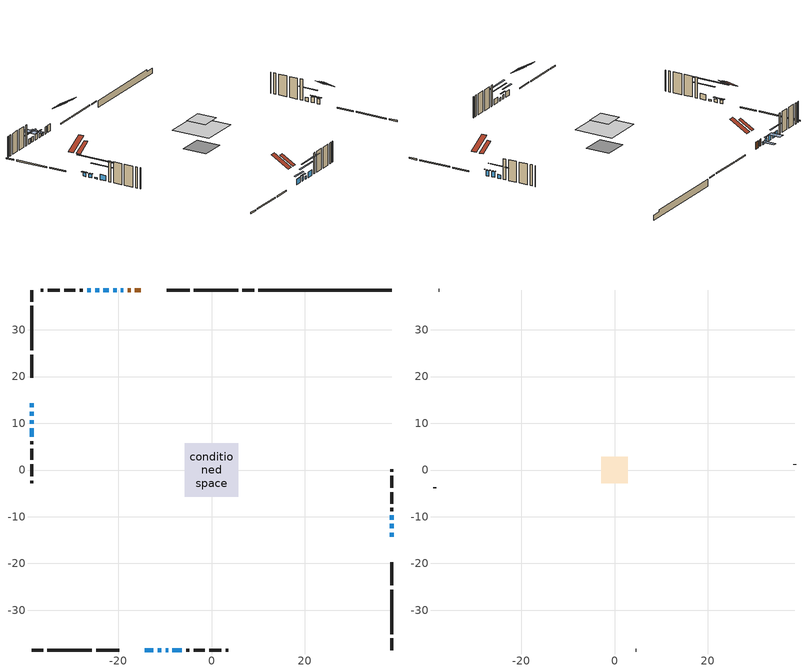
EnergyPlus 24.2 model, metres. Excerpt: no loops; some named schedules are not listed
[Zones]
conditioned space
 floor adiabatic (AdiabaticFloorConstruction): -5.75,-5.75 -5.75,5.75 5.75,5.75 5.75,-5.75 z4.03
 floor foundation (Slab1 construction): -3.62,-3.51 -3.62,3.51 3.62,3.51 3.62,-3.51 z-1.64
 wall outside (RimJoist1 construction): 9.11,38.53 6.61,38.53 / -38.53,-38.53 -36.04,-38.53 / -38.53,38.53 -38.53,36.04 / 38.53,-38.53 38.53,-36.04 z0.37:0.67
 wall outside (RimJoist2 construction): 5.69,38.53 -3.78,38.53 / -35.11,-38.53 -25.65,-38.53 / -38.53,35.11 -38.53,25.65 / 38.53,-35.11 38.53,-25.65 z0.37:0.67
 wall outside (RimJoist4 construction): -4.71,38.53 -9.63,38.53 / -24.72,-38.53 -19.8,-38.53 / -38.53,24.72 -38.53,19.8 / 38.53,-24.72 38.53,-19.8 z0.37:0.67
 wall outside (AdiabaticWallConstruction 1): -15.13,38.53 -16.4,38.53 / -17.33,38.53 -17.95,38.53 z0.37:2.4
 wall outside (AdiabaticWallConstruction): -18.88,38.53 -19.38,38.53 z0.37:0.87; -14.29,-38.53 -12.46,-38.53 z0.37:1.95; -38.53,14.29 -38.53,13.4 / -38.53,12.48 -38.53,11.58 z0.37:1.36; 38.53,-14.29 38.53,-13.4 / -24.07,38.53 -24.94,38.53 / -25.87,38.53 -26.63,38.53 z0.37:1.9; 38.53,-12.48 38.53,-11.56 z0.37:2; -20.31,38.53 -21.07,38.53 / -11.54,-38.53 -10.77,-38.53 z0.37:1.59; -38.53,10.66 -38.53,9.87 z0.37:0.75; -9.85,-38.53 -9.31,-38.53 z0.37:1.26; -22,38.53 -23.15,38.53 / -38.53,8.94 -38.53,7.11 z0.37:1.97; -8.38,-38.53 -6.35,-38.53 z0.37:1.89; 38.53,-10.63 38.53,-9.72 z0.37:1.44
 wall outside (Wall1 construction): -27.56,38.53 -28.23,38.53 / -5.42,-38.53 -4.75,-38.53 / -38.53,6.18 -38.53,5.51 / 38.53,-8.79 38.53,-8.11 z0.37:6.47
 wall outside (Wall2 construction): -29.16,38.53 -31.57,38.53 / -3.82,-38.53 -1.4,-38.53 / -38.53,4.58 -38.53,2.16 / 38.53,-7.18 38.53,-4.77 z0.37:6.47
 wall outside (Wall3 construction): -32.5,38.53 -35.06,38.53 / -0.47,-38.53 2.08,-38.53 / -38.53,1.24 -38.53,-1.32 / 38.53,-3.84 38.53,-1.28 z0.37:6.47
 wall outside (Wall4 construction): -35.99,38.53 -36.55,38.53 / 3.01,-38.53 3.57,-38.53 / -38.53,-2.25 -38.53,-2.81 / 38.53,-0.35 38.53,0.2 z0.37:6.47
 wall foundation (FoundationWall1 construction): 10.04,38.53,-1.64 10.04,38.53,0.37 35.68,38.53,0.37 35.68,38.53,-0.18 38.53,38.53,-0.18 38.53,38.53,-1.64
 window (WindowConstruction 13): -18.88,38.53 -19.38,38.53 z0.37:0.87
 window (WindowConstruction 6): -14.29,-38.53 -12.46,-38.53 z0.37:1.95
 window (WindowConstruction 7): -38.53,14.29 -38.53,13.4 z0.37:1.36
 window (WindowConstruction 8): -38.53,12.47 -38.53,11.58 z0.37:1.36
 window (WindowConstruction 9): 38.53,-14.29 38.53,-13.4 z0.37:1.89
 window (WindowConstruction 10): 38.53,-12.47 38.53,-11.56 z0.37:1.99
 window (WindowConstruction 11): -20.31,38.53 -21.07,38.53 z0.37:1.59
 window (WindowConstruction 12): -11.54,-38.53 -10.77,-38.53 z0.37:1.59
 window (WindowConstruction 15): -38.53,10.66 -38.53,9.87 z0.37:0.75
 window (WindowConstruction 14): -9.84,-38.53 -9.31,-38.53 z0.37:1.26
 window (WindowConstruction): -22,38.53 -23.15,38.53 z0.37:1.97
 window (WindowConstruction 1): -8.38,-38.53 -6.35,-38.53 z0.37:1.89
 window (WindowConstruction 2): -38.53,8.94 -38.53,7.11 z0.37:1.97
 window (WindowConstruction 3): 38.53,-10.63 38.53,-9.72 z0.37:1.44
 window (WindowConstruction 4): -24.07,38.53 -24.94,38.53 z0.37:1.89
 window (WindowConstruction 5): -25.87,38.53 -26.63,38.53 z0.37:1.89
 door (Door): -15.13,38.53 -16.4,38.53 z0.37:2.4
 door (Door 1): -17.33,38.53 -17.95,38.53 z0.37:2.4
 ceiling adiabatic (AdiabaticFloorConstruction): 5.75,-5.75 5.75,5.75 -5.75,5.75 -5.75,-5.75 z4.03
 roof outside (Roof3 construction): -14.21,38.53,6.47 -14.21,34.48,8.83 -13.03,34.48,8.83 -13.03,38.53,6.47; -15.22,-38.53,6.47 -15.22,-34.48,8.83 -16.4,-34.48,8.83 -16.4,-38.53,6.47; -38.53,15.22,6.47 -34.48,15.22,8.83 -34.48,16.4,8.83 -38.53,16.4,6.47; 38.53,-15.22,6.47 34.48,-15.22,8.83 34.48,-16.4,8.83 38.53,-16.4,6.47
attic - vented
 floor to conditioned space (Floor1 construction Reversed): -2.88,-2.88 -2.88,2.88 2.88,2.88 2.88,-2.88 z6.47
 wall outside (Wall5 construction): -37.47,38.53 -37.61,38.53 / 4.5,-38.53 4.63,-38.53 / -38.53,-3.74 -38.53,-3.87 / 38.53,1.13 38.53,1.26 z0.37:6.47
 roof outside (Roof1 construction): -12.1,38.53,6.47 -12.1,33.18,9.59 -10.55,33.18,9.59 -10.55,38.53,6.47; -17.32,-38.53,6.47 -17.32,-33.18,9.59 -18.87,-33.18,9.59 -18.87,-38.53,6.47; -38.53,17.32,6.47 -33.18,17.32,9.59 -33.18,18.87,9.59 -38.53,18.87,6.47; 38.53,-17.32,6.47 33.18,-17.32,9.59 33.18,-18.87,9.59 38.53,-18.87,6.47
shading: -19.68,38.53 -18.58,38.53 -18.58,42.2 -19.68,42.2 z1.17; -11.25,-38.53 -15.51,-38.53 -15.51,-38.83 -11.25,-38.83 z3.17; -38.53,13.1 -38.53,14.59 -38.83,14.59 -38.83,13.1 z1.66; -38.53,11.29 -38.53,12.77 -38.83,12.77 -38.83,11.29 z1.66; 38.53,-13.1 38.53,-14.59 38.83,-14.59 38.83,-13.1 z2.19; 38.53,-11.26 38.53,-12.77 38.83,-12.77 38.83,-11.26 z2.29; -21.68,38.53 -19.7,38.53 -19.7,38.83 -21.68,38.83 z2.2; -10.16,-38.53 -12.15,-38.53 -12.15,-38.83 -10.16,-38.83 z2.2; -38.53,4.38 -38.53,16.14 -38.83,16.14 -38.83,4.38 z6.24; -6.26,-38.53 -12.9,-38.53 -12.9,-38.83 -6.26,-38.83 z4.31; -23.44,38.53 -21.7,38.53 -21.7,42.2 -23.44,42.2 z2.27; -2.69,-38.53 -12.04,-38.53 -12.04,-38.83 -2.69,-38.83 z5.55; -38.53,4.37 -38.53,11.68 -38.83,11.68 -38.83,4.37 z4.71; 38.53,-6.98 38.53,-13.37 38.83,-13.37 38.83,-6.98 z4.18; -26.46,38.53 -22.55,38.53 -22.55,38.83 -26.46,38.83 z3.41; -28.15,38.53 -24.35,38.53 -24.35,38.83 -28.15,38.83 z3.41
[Building]
Building 1: Terrain=Suburbs
[Site:Location]
Halifax Intl AP_NS: Latitude {deg}=44.88; Longitude {deg}=-63.51; Time Zone {hr}=-4; Elevation {m}=145; Keep Site Location Information=Yes
[Site:GroundTemperature:Shallow]
3.15511, 1.33576, 1.19006, 2.05344, 5.51939, 8.9692, 11.96, 13.8546, 14.0156, 12.4746, 9.56009, 6.2161
[Site:WaterMainsTemperature]
Calculation Method=Schedule; Temperature Schedule=mains temperature schedule
[Material] Roughness=Rough; Thermal Absorptance=0.9
Name | Thickness {m} | Conductivity {W/m-K} | Density {kg/m3} | Specific Heat {J/kg-K} | Solar Absorptance | Visible Absorptance
asphalt or fiberglass shingles | 0.00635 | 0.162714 | 1121.4 | 1465.45 | 0.4 | 0.4
ceiling stud and cavity | 0.1397 | 0.104254 | 65.682 | 1177.47 | 0.7 | 0.7
concrete 4.0 in. | 0.1016 | 1.803125 | 2242.8 | 837.4 | 0.7 | 0.7
concrete 8.0 in. | 0.2032 | 1.803125 | 2242.8 | 837.4 | 0.7 | 0.7
door material | 0.04445 | 0.0451087 | 512.64 | 1214.23 | 0.7 | 0.7
door material 1 | 0.04445 | 0.188738 | 512.64 | 1214.23 | 0.7 | 0.7
floor covering | 0.0127 | 0.0433444 | 54.468 | 1339.84 | 0.6 | 0.6
floor rigid ins; wall rigid ins 1 | 0.512978 | 0.029427 | 32.04 | 1214.23 | 0.7 | 0.7
floor stud and cavity | 0.1397 | 1.75129 | 37.0049 | 1207.88 | 0.7 | 0.7
furniture material conditioned space 1 | 0.1524 | 0.115458 | 640.8 | 1214.23 | 0.6 | 0.6
gypsum board | 0.0127 | 0.160291 | 801 | 837.4 | 0.6 | 0.6
osb sheathing 0.5 in. | 0.0127 | 0.115458 | 512.64 | 1214.23 | 0.7 | 0.7
osb sheathing 0.75 in. | 0.01905 | 0.115458 | 512.64 | 1214.23 | 0.7 | 0.7
osb sheathing 2.0 in. | 0.0508 | 0.115458 | 512.64 | 1214.23 | 0.7 | 0.7
rim joist rigid ins; wall rigid ins | 0.051816 | 0.029427 | 32.04 | 1214.23 | 0.7 | 0.7
rim joist stud and cavity | 0.0508 | 0.0490163 | 125.044 | 1163.47 | 0.6 | 0.6
rim joist stud and cavity 1 | 0.0508 | 0.0345269 | 125.044 | 1163.47 | 0.6 | 0.6
rim joist stud and cavity 2 | 0.0508 | 0.153904 | 50.32683 | 1063.81 | 0.6 | 0.6
roof rigid ins | 0.103632 | 0.029427 | 32.04 | 1214.23 | 0.7 | 0.7
roof stud and cavity | 0.2032 | 0.537586 | 78.34581 | 1123.46 | 0.7 | 0.7
wall stud and cavity | 0.1397 | 0.46399 | 139.0536 | 1170.24 | 0.7 | 0.7
wall stud and cavity 1 | 0.1397 | 0.138704 | 139.0536 | 1170.24 | 0.7 | 0.7
wall stud and cavity 2 | 0.1397 | 0.138221 | 139.0536 | 1170.24 | 0.7 | 0.7
wall stud and cavity 3 | 0.1397 | 0.197362 | 139.0536 | 1170.24 | 0.7 | 0.7
wall stud and cavity 4 | 0.0889 | 6.1454 | 50.32683 | 1063.81 | 0.6 | 0.6
wall stud and cavity 5 | 0.0889 | 0.380278 | 52.3479 | 1209.89 | 0.7 | 0.7
wall stud and cavity 6 | 0.0889 | 0.391764 | 83.0341 | 1211.67 | 0.7 | 0.7
wood siding | 0.0254 | 0.102417 | 544.68 | 1172.36 | 0.4 | 0.4
wood siding 1 | 0.00254 | 0.102417 | 544.68 | 1172.36 | 0.4 | 0.4
wood siding 2; wood siding 3; wood siding 4 | 0.0254 | 0.102417 | 544.68 | 1172.36 | 0.7 | 0.7
[WindowMaterial:SimpleGlazingSystem]
Name | U-Factor {W/m2-K} | Solar Heat Gain Coefficient
WindowMaterial | 5.79326 | 0.76
WindowMaterial 1 | 1.96345 | 0.58
WindowMaterial 10 | 5.246472 | 0.64
WindowMaterial 11 | 4.99721 | 0.59
WindowMaterial 12 | 6.50188 | 0.55
WindowMaterial 13 | 2.21328 | 0.41
WindowMaterial 14 | 4.99494 | 0.62
WindowMaterial 2 | 5.240794 | 0.64
WindowMaterial 3 | 7.22469 | 0.73
WindowMaterial 4 | 5.18629 | 0.63
WindowMaterial 5 | 2.07588 | 0.51
WindowMaterial 6 | 5.23284 | 0.64
WindowMaterial 7 | 4.94043 | 0.58
WindowMaterial 8 | 2.12017 | 0.48
WindowMaterial 9 | 2.05373 | 0.52
[Construction]
AdiabaticFloorConstruction: floor stud and cavity, floor rigid ins, osb sheathing 0.75 in., floor covering
AdiabaticWallConstruction: wood siding 3, wall rigid ins 1, wall stud and cavity 5, gypsum board
AdiabaticWallConstruction 1: wood siding 4, wall rigid ins 1, wall stud and cavity 5, gypsum board
Door: door material
Door 1: door material 1
Floor1 construction Reversed: gypsum board, ceiling stud and cavity
FoundationWall1 construction: concrete 8.0 in.
furniture construction conditioned space 1: furniture material conditioned space 1
PartitionWallConstruction: gypsum board, wall stud and cavity 6, gypsum board
RimJoist1 construction: wood siding 2, rim joist rigid ins, osb sheathing 2.0 in., rim joist stud and cavity
RimJoist2 construction: wood siding 2, rim joist rigid ins, osb sheathing 2.0 in., rim joist stud and cavity 1
RimJoist4 construction: wood siding 2, rim joist stud and cavity 2
Roof1 construction: asphalt or fiberglass shingles
Roof3 construction: asphalt or fiberglass shingles, roof rigid ins, osb sheathing 0.75 in., roof stud and cavity, gypsum board
Slab1 construction: concrete 4.0 in.
Wall1 construction: wood siding, wall rigid ins, osb sheathing 0.5 in., wall stud and cavity, gypsum board
Wall2 construction: wood siding, wall rigid ins, osb sheathing 0.5 in., wall stud and cavity 1, gypsum board
Wall3 construction: wood siding, wall rigid ins, osb sheathing 0.5 in., wall stud and cavity 2, gypsum board
Wall4 construction: wood siding, wall rigid ins, osb sheathing 0.5 in., wall stud and cavity 3, gypsum board
Wall5 construction: wood siding 1, wall stud and cavity 4
WindowConstruction: WindowMaterial
WindowConstruction 1: WindowMaterial 1
WindowConstruction 10: WindowMaterial 10
WindowConstruction 11; WindowConstruction 12: WindowMaterial 11
WindowConstruction 13: WindowMaterial 12
WindowConstruction 14: WindowMaterial 13
WindowConstruction 15: WindowMaterial 14
WindowConstruction 2: WindowMaterial 2
WindowConstruction 3: WindowMaterial 3
WindowConstruction 4: WindowMaterial 4
WindowConstruction 5: WindowMaterial 5
WindowConstruction 6: WindowMaterial 6
WindowConstruction 7: WindowMaterial 7
WindowConstruction 8: WindowMaterial 8
WindowConstruction 9: WindowMaterial 9
[Zone] Multiplier=1; Part of Total Floor Area=Yes
Name | Volume {m3}
attic - vented | 16.0213
conditioned space | 439.3
[Space]
Name | Zone | Volume {m3}
attic - vented 1 | attic - vented | 16.0213
conditioned space 1 | conditioned space | 439.3
[ZoneInfiltration:EffectiveLeakageArea]
infil attic - vented 1: Zone or Space=attic - vented 1; Schedule=Always On Discrete; Effective Air Leakage Area {cm2}=1187.1; Stack Coefficient=0.000640934; Wind Coefficient=1.71051e-05
[ZoneMixing]
whole house fan mix: Zone or Space=attic - vented; Schedule=Always On Continuous; Design Flow Rate Calculation Method=Flow/Zone; Design Flow Rate {m3/s}=0; Source Zone or Space=conditioned space
[SurfaceProperty:ExposedFoundationPerimeter]
Slab1: Exposed Perimeter Calculation Method=TotalExposedPerimeter; Total Exposed Perimeter {m}=28.499
[InternalMass] Zone or ZoneList=conditioned space; Space or SpaceList=conditioned space 1
Name | Construction | Surface Area {m2}
furniture mass conditioned space 1 | furniture construction conditioned space 1 | 73.2403
partition wall mass | PartitionWallConstruction | 183.101
[Lights]
interior lighting: Zone or ZoneList or Space or SpaceList=conditioned space 1; Schedule=interior lighting schedule; Design Level Calculation Method=LightingLevel; Lighting Level {W}=343.2; Return Air Fraction=0; Fraction Radiant=0.6; Fraction Visible=0.2; Fraction Replaceable=1
[People]
occupants: Zone or ZoneList or Space or SpaceList=conditioned space 1; Number of People Schedule=occupants schedule; Number of People Calculation Method=People; Number of People=3; Fraction Radiant=0.314171; Sensible Heat Fraction=0.56303; Activity Level Schedule=occupants activity schedule; Carbon Dioxide Generation Rate {m3/s-W}=0; Enable ASHRAE 55 Comfort Warnings=No; Mean Radiant Temperature Calculation Type=EnclosureAveraged
[ElectricEquipment] Zone or ZoneList or Space or SpaceList=conditioned space 1; Design Level Calculation Method=EquipmentLevel
Name | Schedule | Design Level {W} | Fraction Latent | Fraction Radiant | Fraction Lost
clothes dryer | clothes dryer schedule | 140.772 | 0.015 | 0.081 | 0.85
clothes washer | clothes washer schedule | 32.1985 | 0.03 | 0.162 | 0.7
cooking range | cooking range schedule | 215.147 | 0.08 | 0.432 | 0.2
dishwasher | dishwasher schedule | 66.8632 | 0.3 | 0.18 | 0.4
fridge | fridge schedule | 72.9452 | 0 | 0.6 | 0
mech vent bath fan 0 | mech vent bath fan 0 schedule | 50.2 | 0 | 0 | 1
mech vent house fan | mech vent house fan schedule | 0 | 0 | 0 | 1
mech vent house fan cfis | mech vent house fan cfis schedule | 0 | 0 | 0 | 0
misc plug loads | misc plug loads schedule | 494.7 | 0.045 | 0.513 | 0.1
whole house fan | Always On Discrete | 0 | 0 | 0 | 1
[OtherEquipment] Zone or ZoneList or Space or SpaceList=conditioned space 1; Design Level Calculation Method=EquipmentLevel
Name | Fuel Type | Schedule | Design Level {W} | Fraction Latent | Fraction Radiant | Fraction Lost
clothes dryer 1 | Electricity | clothes dryer schedule | 0 | 0.015 | 0.081 | 0.85
cooking range 1 | Electricity | cooking range schedule | 0 | 0.08 | 0.432 | 0.2
general water use latent | None | general water use schedule | 62.594 | 1 | 0 | 0
general water use sensible | None | general water use schedule | -61.6891 | 0 | 0.6 | 0
mech vent house fan latent load | None | Always On Discrete | 0 | 1 | 0 | 0
mech vent house fan sensible load | None | Always On Discrete | 0 | 0 | 0 | 0
water heater energy adjustment1 | FuelOilNo2 | Always On Discrete | 0.01 | 0 | 0 | 1
[ZoneInfiltration:DesignFlowRate] Zone or ZoneList or Space or SpaceList=conditioned space 1; Schedule=Always On Discrete; Design Flow Rate Calculation Method=Flow/Zone; Design Flow Rate {m3/s}=0
infil flow; natural vent flow; whole house fan flow
[Foundation:Kiva]
Foundation Kiva 1: Initial Indoor Air Temperature {C}=18; Wall Height Above Grade {m}=0.369997; Wall Depth Below Slab {m}=0.2032
[Foundation:Kiva:Settings]
Soil Conductivity {W/m-K}=0.849921; Soil Density {kg/m3}=1842.3; Soil Specific Heat {J/kg-K}=418.7; Ground Solar Absorptivity=0.9; Ground Thermal Absorptivity=0.9; Ground Surface Roughness {m}=0.03; Far-Field Width {m}=40; Deep-Ground Boundary Condition=ZeroFlux; Deep-Ground Depth {m}=40; Minimum Cell Dimension {m}=0.2; Maximum Cell Growth Coefficient=3; Simulation Timestep=Timestep
[Exterior:Lights]
exterior lighting: Schedule=exterior lighting schedule; Design Level {W}=75.6
[Schedule:Constant]
Name | Hourly Value
Always On Continuous; mech vent house fan schedule; mech vent house fan cfis schedule; Always On Discrete | 1
occupants activity schedule | 117.228
fridge schedule | 0
[Schedule:Week:Daily]
interior lighting schedule Week Rule - Jan1-Jan27: interior lighting schedule day, interior lighting schedule day, interior lighting schedule day, interior lighting schedule day, interior lighting schedule day, interior lighting schedule day, interior lighting schedule day, interior lighting schedule default day, interior lighting schedule default day, interior lighting schedule default day, interior lighting schedule default day, interior lighting schedule default day
interior lighting schedule Week Rule - Jan28-Feb3: interior lighting schedule day, interior lighting schedule day, interior lighting schedule day, interior lighting schedule day, interior lighting schedule day 1, interior lighting schedule day 1, interior lighting schedule day 1, interior lighting schedule default day, interior lighting schedule default day, interior lighting schedule default day, interior lighting schedule default day, interior lighting schedule default day
interior lighting schedule Week Rule - Feb4-Feb24: interior lighting schedule day 1, interior lighting schedule day 1, interior lighting schedule day 1, interior lighting schedule day 1, interior lighting schedule day 1, interior lighting schedule day 1, interior lighting schedule day 1, interior lighting schedule default day, interior lighting schedule default day, interior lighting schedule default day, interior lighting schedule default day, interior lighting schedule default day
interior lighting schedule Week Rule - Feb25-Mar3: interior lighting schedule day 1, interior lighting schedule day 1, interior lighting schedule day 1, interior lighting schedule day 1, interior lighting schedule day 2, interior lighting schedule day 2, interior lighting schedule day 2, interior lighting schedule default day, interior lighting schedule default day, interior lighting schedule default day, interior lighting schedule default day, interior lighting schedule default day
interior lighting schedule Week Rule - Mar4-Mar31: interior lighting schedule day 2, interior lighting schedule day 2, interior lighting schedule day 2, interior lighting schedule day 2, interior lighting schedule day 2, interior lighting schedule day 2, interior lighting schedule day 2, interior lighting schedule default day, interior lighting schedule default day, interior lighting schedule default day, interior lighting schedule default day, interior lighting schedule default day
interior lighting schedule Week Rule - Apr1-Apr28: interior lighting schedule day 3, interior lighting schedule day 3, interior lighting schedule day 3, interior lighting schedule day 3, interior lighting schedule day 3, interior lighting schedule day 3, interior lighting schedule day 3, interior lighting schedule default day, interior lighting schedule default day, interior lighting schedule default day, interior lighting schedule default day, interior lighting schedule default day
interior lighting schedule Week Rule - Apr29-May5: interior lighting schedule day 3, interior lighting schedule day 3, interior lighting schedule day 4, interior lighting schedule day 4, interior lighting schedule day 4, interior lighting schedule day 4, interior lighting schedule day 4, interior lighting schedule default day, interior lighting schedule default day, interior lighting schedule default day, interior lighting schedule default day, interior lighting schedule default day
interior lighting schedule Week Rule - May6-May26: interior lighting schedule day 4, interior lighting schedule day 4, interior lighting schedule day 4, interior lighting schedule day 4, interior lighting schedule day 4, interior lighting schedule day 4, interior lighting schedule day 4, interior lighting schedule default day, interior lighting schedule default day, interior lighting schedule default day, interior lighting schedule default day, interior lighting schedule default day
interior lighting schedule Week Rule - May27-Jun2: interior lighting schedule day 4, interior lighting schedule day 4, interior lighting schedule day 4, interior lighting schedule day 4, interior lighting schedule day 4, interior lighting schedule day 5, interior lighting schedule day 5, interior lighting schedule default day, interior lighting schedule default day, interior lighting schedule default day, interior lighting schedule default day, interior lighting schedule default day
interior lighting schedule Week Rule - Jun3-Jun30: interior lighting schedule day 5, interior lighting schedule day 5, interior lighting schedule day 5, interior lighting schedule day 5, interior lighting schedule day 5, interior lighting schedule day 5, interior lighting schedule day 5, interior lighting schedule default day, interior lighting schedule default day, interior lighting schedule default day, interior lighting schedule default day, interior lighting schedule default day
interior lighting schedule Week Rule - Jul1-Jul28: interior lighting schedule day 6, interior lighting schedule day 6, interior lighting schedule day 6, interior lighting schedule day 6, interior lighting schedule day 6, interior lighting schedule day 6, interior lighting schedule day 6, interior lighting schedule default day, interior lighting schedule default day, interior lighting schedule default day, interior lighting schedule default day, interior lighting schedule default day
interior lighting schedule Week Rule - Jul29-Aug4: interior lighting schedule day 6, interior lighting schedule day 6, interior lighting schedule day 6, interior lighting schedule day 7, interior lighting schedule day 7, interior lighting schedule day 7, interior lighting schedule day 7, interior lighting schedule default day, interior lighting schedule default day, interior lighting schedule default day, interior lighting schedule default day, interior lighting schedule default day
interior lighting schedule Week Rule - Aug5-Aug25: interior lighting schedule day 7, interior lighting schedule day 7, interior lighting schedule day 7, interior lighting schedule day 7, interior lighting schedule day 7, interior lighting schedule day 7, interior lighting schedule day 7, interior lighting schedule default day, interior lighting schedule default day, interior lighting schedule default day, interior lighting schedule default day, interior lighting schedule default day
interior lighting schedule Week Rule - Aug26-Sep1: interior lighting schedule day 7, interior lighting schedule day 7, interior lighting schedule day 7, interior lighting schedule day 7, interior lighting schedule day 7, interior lighting schedule day 7, interior lighting schedule day 8, interior lighting schedule default day, interior lighting schedule default day, interior lighting schedule default day, interior lighting schedule default day, interior lighting schedule default day
interior lighting schedule Week Rule - Sep2-Sep29: interior lighting schedule day 8, interior lighting schedule day 8, interior lighting schedule day 8, interior lighting schedule day 8, interior lighting schedule day 8, interior lighting schedule day 8, interior lighting schedule day 8, interior lighting schedule default day, interior lighting schedule default day, interior lighting schedule default day, interior lighting schedule default day, interior lighting schedule default day
interior lighting schedule Week Rule - Sep30-Oct6: interior lighting schedule day 8, interior lighting schedule day 9, interior lighting schedule day 9, interior lighting schedule day 9, interior lighting schedule day 9, interior lighting schedule day 9, interior lighting schedule day 9, interior lighting schedule default day, interior lighting schedule default day, interior lighting schedule default day, interior lighting schedule default day, interior lighting schedule default day
interior lighting schedule Week Rule - Oct7-Oct27: interior lighting schedule day 9, interior lighting schedule day 9, interior lighting schedule day 9, interior lighting schedule day 9, interior lighting schedule day 9, interior lighting schedule day 9, interior lighting schedule day 9, interior lighting schedule default day, interior lighting schedule default day, interior lighting schedule default day, interior lighting schedule default day, interior lighting schedule default day
interior lighting schedule Week Rule - Oct28-Nov3: interior lighting schedule day 9, interior lighting schedule day 9, interior lighting schedule day 9, interior lighting schedule day 9, interior lighting schedule day 10, interior lighting schedule day 10, interior lighting schedule day 10, interior lighting schedule default day, interior lighting schedule default day, interior lighting schedule default day, interior lighting schedule default day, interior lighting schedule default day
interior lighting schedule Week Rule - Nov4-Nov24: interior lighting schedule day 10, interior lighting schedule day 10, interior lighting schedule day 10, interior lighting schedule day 10, interior lighting schedule day 10, interior lighting schedule day 10, interior lighting schedule day 10, interior lighting schedule default day, interior lighting schedule default day, interior lighting schedule default day, interior lighting schedule default day, interior lighting schedule default day
interior lighting schedule Week Rule - Nov25-Dec1: interior lighting schedule day 10, interior lighting schedule day 10, interior lighting schedule day 10, interior lighting schedule day 10, interior lighting schedule day 10, interior lighting schedule day 10, interior lighting schedule day 11, interior lighting schedule default day, interior lighting schedule default day, interior lighting schedule default day, interior lighting schedule default day, interior lighting schedule default day
interior lighting schedule Week Rule - Dec2-Dec31: interior lighting schedule day 11, interior lighting schedule day 11, interior lighting schedule day 11, interior lighting schedule day 11, interior lighting schedule day 11, interior lighting schedule day 11, interior lighting schedule day 11, interior lighting schedule default day, interior lighting schedule default day, interior lighting schedule default day, interior lighting schedule default day, interior lighting schedule default day
occupants schedule Week Rule - Jan1-Dec31: occupants schedule day, occupants schedule day, occupants schedule day, occupants schedule day, occupants schedule day, occupants schedule day, occupants schedule day, occupants schedule default day, occupants schedule default day, occupants schedule default day, occupants schedule default day, occupants schedule default day
clothes dryer schedule Week Rule - Jan1-Dec31: clothes dryer schedule day, clothes dryer schedule day, clothes dryer schedule day, clothes dryer schedule day, clothes dryer schedule day, clothes dryer schedule day, clothes dryer schedule day, clothes dryer schedule default day, clothes dryer schedule default day, clothes dryer schedule default day, clothes dryer schedule default day, clothes dryer schedule default day
clothes washer schedule Week Rule - Jan1-Dec31: clothes washer schedule day, clothes washer schedule day, clothes washer schedule day, clothes washer schedule day, clothes washer schedule day, clothes washer schedule day, clothes washer schedule day, clothes washer schedule default day, clothes washer schedule default day, clothes washer schedule default day, clothes washer schedule default day, clothes washer schedule default day
cooking range schedule Week Rule - Jan1-Dec31: cooking range schedule day, cooking range schedule day, cooking range schedule day, cooking range schedule day, cooking range schedule day, cooking range schedule day, cooking range schedule day, cooking range schedule default day, cooking range schedule default day, cooking range schedule default day, cooking range schedule default day, cooking range schedule default day
dishwasher schedule Week Rule - Jan1-Dec31: dishwasher schedule day, dishwasher schedule day, dishwasher schedule day, dishwasher schedule day, dishwasher schedule day, dishwasher schedule day, dishwasher schedule day, dishwasher schedule default day, dishwasher schedule default day, dishwasher schedule default day, dishwasher schedule default day, dishwasher schedule default day
mech vent bath fan 0 schedule Week Rule - Jan1-Dec31: mech vent bath fan 0 schedule day, mech vent bath fan 0 schedule day, mech vent bath fan 0 schedule day, mech vent bath fan 0 schedule day, mech vent bath fan 0 schedule day, mech vent bath fan 0 schedule day, mech vent bath fan 0 schedule day, mech vent bath fan 0 schedule default day, mech vent bath fan 0 schedule default day, mech vent bath fan 0 schedule default day, mech vent bath fan 0 schedule default day, mech vent bath fan 0 schedule default day
misc plug loads schedule Week Rule - Jan1-Dec31: misc plug loads schedule day, misc plug loads schedule day, misc plug loads schedule day, misc plug loads schedule day, misc plug loads schedule day, misc plug loads schedule day, misc plug loads schedule day, misc plug loads schedule default day, misc plug loads schedule default day, misc plug loads schedule default day, misc plug loads schedule default day, misc plug loads schedule default day
general water use schedule Week Rule - Jan1-Dec31: general water use schedule day, general water use schedule day, general water use schedule day, general water use schedule day, general water use schedule day, general water use schedule day, general water use schedule day, general water use schedule default day, general water use schedule default day, general water use schedule default day, general water use schedule default day, general water use schedule default day
exterior lighting schedule Week Rule - Jan1-Jan27: exterior lighting schedule day, exterior lighting schedule day, exterior lighting schedule day, exterior lighting schedule day, exterior lighting schedule day, exterior lighting schedule day, exterior lighting schedule day, exterior lighting schedule default day, exterior lighting schedule default day, exterior lighting schedule default day, exterior lighting schedule default day, exterior lighting schedule default day
exterior lighting schedule Week Rule - Jan28-Feb3: exterior lighting schedule day, exterior lighting schedule day, exterior lighting schedule day, exterior lighting schedule day, exterior lighting schedule day 1, exterior lighting schedule day 1, exterior lighting schedule day 1, exterior lighting schedule default day, exterior lighting schedule default day, exterior lighting schedule default day, exterior lighting schedule default day, exterior lighting schedule default day
exterior lighting schedule Week Rule - Feb4-Feb24: exterior lighting schedule day 1, exterior lighting schedule day 1, exterior lighting schedule day 1, exterior lighting schedule day 1, exterior lighting schedule day 1, exterior lighting schedule day 1, exterior lighting schedule day 1, exterior lighting schedule default day, exterior lighting schedule default day, exterior lighting schedule default day, exterior lighting schedule default day, exterior lighting schedule default day
exterior lighting schedule Week Rule - Feb25-Mar3: exterior lighting schedule day 1, exterior lighting schedule day 1, exterior lighting schedule day 1, exterior lighting schedule day 1, exterior lighting schedule day 2, exterior lighting schedule day 2, exterior lighting schedule day 2, exterior lighting schedule default day, exterior lighting schedule default day, exterior lighting schedule default day, exterior lighting schedule default day, exterior lighting schedule default day
exterior lighting schedule Week Rule - Mar4-Mar31: exterior lighting schedule day 2, exterior lighting schedule day 2, exterior lighting schedule day 2, exterior lighting schedule day 2, exterior lighting schedule day 2, exterior lighting schedule day 2, exterior lighting schedule day 2, exterior lighting schedule default day, exterior lighting schedule default day, exterior lighting schedule default day, exterior lighting schedule default day, exterior lighting schedule default day
exterior lighting schedule Week Rule - Apr1-Apr28: exterior lighting schedule day 3, exterior lighting schedule day 3, exterior lighting schedule day 3, exterior lighting schedule day 3, exterior lighting schedule day 3, exterior lighting schedule day 3, exterior lighting schedule day 3, exterior lighting schedule default day, exterior lighting schedule default day, exterior lighting schedule default day, exterior lighting schedule default day, exterior lighting schedule default day
exterior lighting schedule Week Rule - Apr29-May5: exterior lighting schedule day 3, exterior lighting schedule day 3, exterior lighting schedule day 4, exterior lighting schedule day 4, exterior lighting schedule day 4, exterior lighting schedule day 4, exterior lighting schedule day 4, exterior lighting schedule default day, exterior lighting schedule default day, exterior lighting schedule default day, exterior lighting schedule default day, exterior lighting schedule default day
exterior lighting schedule Week Rule - May6-May26: exterior lighting schedule day 4, exterior lighting schedule day 4, exterior lighting schedule day 4, exterior lighting schedule day 4, exterior lighting schedule day 4, exterior lighting schedule day 4, exterior lighting schedule day 4, exterior lighting schedule default day, exterior lighting schedule default day, exterior lighting schedule default day, exterior lighting schedule default day, exterior lighting schedule default day
exterior lighting schedule Week Rule - May27-Jun2: exterior lighting schedule day 4, exterior lighting schedule day 4, exterior lighting schedule day 4, exterior lighting schedule day 4, exterior lighting schedule day 4, exterior lighting schedule day 5, exterior lighting schedule day 5, exterior lighting schedule default day, exterior lighting schedule default day, exterior lighting schedule default day, exterior lighting schedule default day, exterior lighting schedule default day
exterior lighting schedule Week Rule - Jun3-Jun30: exterior lighting schedule day 5, exterior lighting schedule day 5, exterior lighting schedule day 5, exterior lighting schedule day 5, exterior lighting schedule day 5, exterior lighting schedule day 5, exterior lighting schedule day 5, exterior lighting schedule default day, exterior lighting schedule default day, exterior lighting schedule default day, exterior lighting schedule default day, exterior lighting schedule default day
[Schedule:Year]
interior lighting schedule: interior lighting schedule Week Rule - Jan1-Jan27, 1, 1, 1, 27, interior lighting schedule Week Rule - Jan28-Feb3, 1, 28, 2, 3, interior lighting schedule Week Rule - Feb4-Feb24, 2, 4, 2, 24, interior lighting schedule Week Rule - Feb25-Mar3, 2, 25, 3, 3, interior lighting schedule Week Rule - Mar4-Mar31, 3, 4, 3, 31, interior lighting schedule Week Rule - Apr1-Apr28, 4, 1, 4, 28, interior lighting schedule Week Rule - Apr29-May5, 4, 29, 5, 5, interior lighting schedule Week Rule - May6-May26, 5, 6, 5, 26, interior lighting schedule Week Rule - May27-Jun2, 5, 27, 6, 2, interior lighting schedule Week Rule - Jun3-Jun30, 6, 3, 6, 30, interior lighting schedule Week Rule - Jul1-Jul28, 7, 1, 7, 28, interior lighting schedule Week Rule - Jul29-Aug4, 7, 29, 8, 4, interior lighting schedule Week Rule - Aug5-Aug25, 8, 5, 8, 25, interior lighting schedule Week Rule - Aug26-Sep1, 8, 26, 9, 1, interior lighting schedule Week Rule - Sep2-Sep29, 9, 2, 9, 29, interior lighting schedule Week Rule - Sep30-Oct6, 9, 30, 10, 6, interior lighting schedule Week Rule - Oct7-Oct27, 10, 7, 10, 27, interior lighting schedule Week Rule - Oct28-Nov3, 10, 28, 11, 3, interior lighting schedule Week Rule - Nov4-Nov24, 11, 4, 11, 24, interior lighting schedule Week Rule - Nov25-Dec1, 11, 25, 12, 1, interior lighting schedule Week Rule - Dec2-Dec31, 12, 2, 12, 31
occupants schedule: occupants schedule Week Rule - Jan1-Dec31, 1, 1, 12, 31
clothes dryer schedule: clothes dryer schedule Week Rule - Jan1-Dec31, 1, 1, 12, 31
clothes washer schedule: clothes washer schedule Week Rule - Jan1-Dec31, 1, 1, 12, 31
cooking range schedule: cooking range schedule Week Rule - Jan1-Dec31, 1, 1, 12, 31
dishwasher schedule: dishwasher schedule Week Rule - Jan1-Dec31, 1, 1, 12, 31
mech vent bath fan 0 schedule: mech vent bath fan 0 schedule Week Rule - Jan1-Dec31, 1, 1, 12, 31
misc plug loads schedule: misc plug loads schedule Week Rule - Jan1-Dec31, 1, 1, 12, 31
general water use schedule: general water use schedule Week Rule - Jan1-Dec31, 1, 1, 12, 31
exterior lighting schedule: exterior lighting schedule Week Rule - Jan1-Jan27, 1, 1, 1, 27, exterior lighting schedule Week Rule - Jan28-Feb3, 1, 28, 2, 3, exterior lighting schedule Week Rule - Feb4-Feb24, 2, 4, 2, 24, exterior lighting schedule Week Rule - Feb25-Mar3, 2, 25, 3, 3, exterior lighting schedule Week Rule - Mar4-Mar31, 3, 4, 3, 31, exterior lighting schedule Week Rule - Apr1-Apr28, 4, 1, 4, 28, exterior lighting schedule Week Rule - Apr29-May5, 4, 29, 5, 5, exterior lighting schedule Week Rule - May6-May26, 5, 6, 5, 26, exterior lighting schedule Week Rule - May27-Jun2, 5, 27, 6, 2, exterior lighting schedule Week Rule - Jun3-Jun30, 6, 3, 6, 30, exterior lighting schedule Week Rule - Jul1-Jul28, 7, 1, 7, 28, exterior lighting schedule Week Rule - Jul29-Aug4, 7, 29, 8, 4, exterior lighting schedule Week Rule - Aug5-Aug25, 8, 5, 8, 25, exterior lighting schedule Week Rule - Aug26-Sep1, 8, 26, 9, 1, exterior lighting schedule Week Rule - Sep2-Sep29, 9, 2, 9, 29, exterior lighting schedule Week Rule - Sep30-Oct6, 9, 30, 10, 6, exterior lighting schedule Week Rule - Oct7-Oct27, 10, 7, 10, 27, exterior lighting schedule Week Rule - Oct28-Nov3, 10, 28, 11, 3, exterior lighting schedule Week Rule - Nov4-Nov24, 11, 4, 11, 24, exterior lighting schedule Week Rule - Nov25-Dec1, 11, 25, 12, 1, exterior lighting schedule Week Rule - Dec2-Dec31, 12, 2, 12, 31
[Schedule:Compact]
mains temperature schedule: Through: 01/01, For: AllDays, Until: 24:00, 7.41, Through: 01/02, For: AllDays, Until: 24:00, 7.34833, Through: 01/03, For: AllDays, Until: 24:00, 7.28778, Through: 01/04, For: AllDays, Until: 24:00, 7.22889, Through: 01/05, For: AllDays, Until: 24:00, 7.17056, Through: 01/06, For: AllDays, Until: 24:00, 7.11333, Through: 01/07, For: AllDays, Until: 24:00, 7.05722, Through: 01/08, For: AllDays, Until: 24:00, 7.00167, Through: 01/09, For: AllDays, Until: 24:00, 6.94778, Through: 01/10, For: AllDays, Until: 24:00, 6.895, Through: 01/11, For: AllDays, Until: 24:00, 6.84333, Through: 01/12, For: AllDays, Until: 24:00, 6.79278, Through: 01/13, For: AllDays, Until: 24:00, 6.74389, Through: 01/14, For: AllDays, Until: 24:00, 6.69556, Through: 01/15, For: AllDays, Until: 24:00, 6.64889, Through: 01/16, For: AllDays, Until: 24:00, 6.60278, Through: 01/17, For: AllDays, Until: 24:00, 6.55833, Through: 01/18, For: AllDays, Until: 24:00, 6.515, Through: 01/19, For: AllDays, Until: 24:00, 6.47333, Through: 01/20, For: AllDays, Until: 24:00, 6.43278, Through: 01/21, For: AllDays, Until: 24:00, 6.39333, Through: 01/22, For: AllDays, Until: 24:00, 6.355, Through: 01/23, For: AllDays, Until: 24:00, 6.31833, Through: 01/24, For: AllDays, Until: 24:00, 6.28278, Through: 01/25, For: AllDays, Until: 24:00, 6.24889, Through: 01/26, For: AllDays, Until: 24:00, 6.21611, Through: 01/27, For: AllDays, Until: 24:00, 6.18444, Through: 01/28, For: AllDays, Until: 24:00, 6.15444, Through: 01/29, For: AllDays, Until: 24:00, 6.12556, Through: 01/30, For: AllDays, Until: 24:00, 6.09833, Through: 01/31, For: AllDays, Until: 24:00, 6.07222, Through: 02/01, For: AllDays, Until: 24:00, 6.04778, Through: 02/02, For: AllDays, Until: 24:00, 6.02444, Through: 02/03, For: AllDays, Until: 24:00, 6.00278, Through: 02/04, For: AllDays, Until: 24:00, 5.98222, Through: 02/05, For: AllDays, Until: 24:00, 5.96333, Through: 02/06, For: AllDays, Until: 24:00, 5.94556, Through: 02/07, For: AllDays, Until: 24:00, 5.92944, Through: 02/08, For: AllDays, Until: 24:00, 5.915, Through: 02/09, For: AllDays, Until: 24:00, 5.90167, Through: 02/10, For: AllDays, Until: 24:00, 5.89, Through: 02/11, For: AllDays, Until: 24:00, 5.87944, Through: 02/12, For: AllDays, Until: 24:00, 5.87056, Through: 02/13, For: AllDays, Until: 24:00, 5.86333, Through: 02/14, For: AllDays, Until: 24:00, 5.85722, Through: 02/15, For: AllDays, Until: 24:00, 5.85278, Through: 02/16, For: AllDays, Until: 24:00, 5.84944, Through: 02/17, For: AllDays, Until: 24:00, 5.84833, Through: 02/18, For: AllDays, Until: 24:00, 5.84778, Through: 02/19, For: AllDays, Until: 24:00, 5.84944, Through: 02/20, For: AllDays, Until: 24:00, 5.85167, Through: 02/21, For: AllDays, Until: 24:00, 5.85611, Through: 02/22, For: AllDays, Until: 24:00, 5.86167, Through: 02/23, For: AllDays, Until: 24:00, 5.86889, Through: 02/24, For: AllDays, Until: 24:00, 5.87722, Through: 02/25, For: AllDays, Until: 24:00, 5.88722, Through: 02/26, For: AllDays, Until: 24:00, 5.89889, Through: 02/27, For: AllDays, Until: 24:00, 5.91167, Through: 02/28, For: AllDays, Until: 24:00, 5.92611, Through: 03/01, For: AllDays, Until: 24:00, 5.94222, Through: 03/02, For: AllDays, Until: 24:00, 5.95944, Through: 03/03, For: AllDays, Until: 24:00, 5.97778, Through: 03/04, For: AllDays, Until: 24:00, 5.99778, Through: 03/05, For: AllDays, Until: 24:00, 6.01944, Through: 03/06, For: AllDays, Until: 24:00, 6.04222, Through: 03/07, For: AllDays, Until: 24:00, 6.06667, Through: 03/08, For: AllDays, Until: 24:00, 6.09222, Through: 03/09, For: AllDays, Until: 24:00, 6.11944, Through: 03/10, For: AllDays, Until: 24:00, 6.14778, Through: 03/11, For: AllDays, Until: 24:00, 6.17722, Through: 03/12, For: AllDays, Until: 24:00, 6.20833, Through: 03/13, For: AllDays, Until: 24:00, 6.24111, Through: 03/14, For: AllDays, Until: 24:00, 6.275, Through: 03/15, For: AllDays, Until: 24:00, 6.31, Through: 03/16, For: AllDays, Until: 24:00, 6.34667, Through: 03/17, For: AllDays, Until: 24:00, 6.38444, Through: 03/18, For: AllDays, Until: 24:00, 6.42333, Through: 03/19, For: AllDays, Until: 24:00, 6.46389, Through: 03/20, For: AllDays, Until: 24:00, 6.50556, Through: 03/21, For: AllDays, Until: 24:00, 6.54833, Through: 03/22, For: AllDays, Until: 24:00, 6.59278, Through: 03/23, For: AllDays, Until: 24:00, 6.63833, Through: 03/24, For: AllDays, Until: 24:00, 6.685, Through: 03/25, For: AllDays, Until: 24:00, 6.73278, Through: 03/26, For: AllDays, Until: 24:00, 6.78167, Through: 03/27, For: AllDays, Until: 24:00, 6.83167, Through: 03/28, For: AllDays, Until: 24:00, 6.88333, Through: 03/29, For: AllDays, Until: 24:00, 6.93611, Through: 03/30, For: AllDays, Until: 24:00, 6.98944, Through: 03/31, For: AllDays, Until: 24:00, 7.04444, Through: 04/01, For: AllDays, Until: 24:00, 7.1, Through: 04/02, For: AllDays, Until: 24:00, 7.15722, Through: 04/03, For: AllDays, Until: 24:00, 7.21556, Through: 04/04, For: AllDays, Until: 24:00, 7.27444, Through: 04/05, For: AllDays, Until: 24:00, 7.33444, Through: 04/06, For: AllDays, Until: 24:00, 7.39556, Through: 04/07, For: AllDays, Until: 24:00, 7.45778, Through: 04/08, For: AllDays, Until: 24:00, 7.52111, Through: 04/09, For: AllDays, Until: 24:00, 7.585, Through: 04/10, For: AllDays, Until: 24:00, 7.65, Through: 04/11, For: AllDays, Until: 24:00, 7.71611, Through: 04/12, For: AllDays, Until: 24:00, 7.78333, Through: 04/13, For: AllDays, Until: 24:00, 7.85111, Through: 04/14, For: AllDays, Until: 24:00, 7.91944, Through: 04/15, For: AllDays, Until: 24:00, 7.98889, Through: 04/16, For: AllDays, Until: 24:00, 8.05944, Through: 04/17, For: AllDays, Until: 24:00, 8.13056, Through: 04/18, For: AllDays, Until: 24:00, 8.20222, Through: 04/19, For: AllDays, Until: 24:00, 8.275, Through: 04/20, For: AllDays, Until: 24:00, 8.34833, Through: 04/21, For: AllDays, Until: 24:00, 8.42222, Through: 04/22, For: AllDays, Until: 24:00, 8.49722, Through: 04/23, For: AllDays, Until: 24:00, 8.57278, Through: 04/24, For: AllDays, Until: 24:00, 8.64889, Through: 04/25, For: AllDays, Until: 24:00, 8.72556, Through: 04/26, For: AllDays, Until: 24:00, 8.80278, Through: 04/27, For: AllDays, Until: 24:00, 8.88111, Through: 04/28, For: AllDays, Until: 24:00, 8.95944, Through: 04/29, For: AllDays, Until: 24:00, 9.03833, Through: 04/30, For: AllDays, Until: 24:00, 9.11778, Through: 05/01, For: AllDays, Until: 24:00, 9.19778, Through: 05/02, For: AllDays, Until: 24:00, 9.27833, Through: 05/03, For: AllDays, Until: 24:00, 9.35944, Through: 05/04, For: AllDays, Until: 24:00, 9.44056, Through: 05/05, For: AllDays, Until: 24:00, 9.52278, Through: 05/06, For: AllDays, Until: 24:00, 9.60444, Through: 05/07, For: AllDays, Until: 24:00, 9.68722, Through: 05/08, For: AllDays, Until: 24:00, 9.77, Through: 05/09, For: AllDays, Until: 24:00, 9.85278, Through: 05/10, For: AllDays, Until: 24:00, 9.93611, Through: 05/11, For: AllDays, Until: 24:00, 10.02, Through: 05/12, For: AllDays, Until: 24:00, 10.1039, Through: 05/13, For: AllDays, Until: 24:00, 10.1878, Through: 05/14, For: AllDays, Until: 24:00, 10.2722, Through: 05/15, For: AllDays, Until: 24:00, 10.3561, Through: 05/16, For: AllDays, Until: 24:00, 10.4406, Through: 05/17, For: AllDays, Until: 24:00, 10.5256, Through: 05/18, For: AllDays, Until: 24:00, 10.61, Through: 05/19, For: AllDays, Until: 24:00, 10.6944, Through: 05/20, For: AllDays, Until: 24:00, 10.7794, Through: 05/21, For: AllDays, Until: 24:00, 10.8639, Through: 05/22, For: AllDays, Until: 24:00, 10.9489, Through: 05/23, For: AllDays, Until: 24:00, 11.0333, Through: 05/24, For: AllDays, Until: 24:00, 11.1178, Through: 05/25, For: AllDays, Until: 24:00, 11.2022, Through: 05/26, For: AllDays, Until: 24:00, 11.2867, Through: 05/27, For: AllDays, Until: 24:00, 11.3711, Through: 05/28, For: AllDays, Until: 24:00, 11.455, Through: 05/29, For: AllDays, Until: 24:00, 11.5389, Through: 05/30, For: AllDays, Until: 24:00, 11.6222, Through: 05/31, For: AllDays, Until: 24:00, 11.7056, Through: 06/01, For: AllDays, Until: 24:00, 11.7883, Through: 06/02, For: AllDays, Until: 24:00, 11.8711, Through: 06/03, For: AllDays, Until: 24:00, 11.9539, Through: 06/04, For: AllDays, Until: 24:00, 12.0356, Through: 06/05, For: AllDays, Until: 24:00, 12.1172, Through: 06/06, For: AllDays, Until: 24:00, 12.1989, Through: 06/07, For: AllDays, Until: 24:00, 12.2794, Through: 06/08, For: AllDays, Until: 24:00, 12.36, Through: 06/09, For: AllDays, Until: 24:00, 12.44, Through: 06/10, For: AllDays, Until: 24:00, 12.5194, Through: 06/11, For: AllDays, Until: 24:00, 12.5983, Through: 06/12, For: AllDays, Until: 24:00, 12.6767, Through: 06/13, For: AllDays, Until: 24:00, 12.7544, Through: 06/14, For: AllDays, Until: 24:00, 12.8317, Through: 06/15, For: AllDays, Until: 24:00, 12.9083, Through: 06/16, For: AllDays, Until: 24:00, 12.9844, Through: 06/17, For: AllDays, Until: 24:00, 13.0594, Through: 06/18, For: AllDays, Until: 24:00, 13.1344, Through: 06/19, For: AllDays, Until: 24:00, 13.2083, Through: 06/20, For: AllDays, Until: 24:00, 13.2811, Through: 06/21, For: AllDays, Until: 24:00, 13.3539, Through: 06/22, For: AllDays, Until: 24:00, 13.4256, Through: 06/23, For: AllDays, Until: 24:00, 13.4967, Through: 06/24, For: AllDays, Until: 24:00, 13.5667, Through: 06/25, For: AllDays, Until: 24:00, 13.6361, Through: 06/26, For: AllDays, Until: 24:00, 13.7044, Through: 06/27, For: AllDays, Until: 24:00, 13.7717, Through: 06/28, For: AllDays, Until: 24:00, 13.8389, Through: 06/29, For: AllDays, Until: 24:00, 13.9044, Through: 06/30, For: AllDays, Until: 24:00, 13.9694, Through: 07/01, For: AllDays, Until: 24:00, 14.0333, Through: 07/02, For: AllDays, Until: 24:00, 14.0961, Through: 07/03, For: AllDays, Until: 24:00, 14.1583, Through: 07/04, For: AllDays, Until: 24:00, 14.2189, Through: 07/05, For: AllDays, Until: 24:00, 14.2789, Through: 07/06, For: AllDays, Until: 24:00, 14.3378, Through: 07/07, For: AllDays, Until: 24:00, 14.3956, Through: 07/08, For: AllDays, Until: 24:00, 14.4522, Through: 07/09, For: AllDays, Until: 24:00, 14.5083, Through: 07/10, For: AllDays, Until: 24:00, 14.5628, Through: 07/11, For: AllDays, Until: 24:00, 14.6161, Through: 07/12, For: AllDays, Until: 24:00, 14.6683, Through: 07/13, For: AllDays, Until: 24:00, 14.7194, Through: 07/14, For: AllDays, Until: 24:00, 14.7694, Through: 07/15, For: AllDays, Until: 24:00, 14.8183, Through: 07/16, For: AllDays, Until: 24:00, 14.8661, Through: 07/17, For: AllDays, Until: 24:00, 14.9122, Through: 07/18, For: AllDays, Until: 24:00, 14.9572, Through: 07/19, For: AllDays, Until: 24:00, 15.0011, Through: 07/20, For: AllDays, Until: 24:00, 15.0439, Through: 07/21, For: AllDays, Until: 24:00, 15.0856, Through: 07/22, For: AllDays, Until: 24:00, 15.1256, Through: 07/23, For: AllDays, Until: 24:00, 15.1644, Through: 07/24, For: AllDays, Until: 24:00, 15.2017, Through: 07/25, For: AllDays, Until: 24:00, 15.2383, Through: 07/26, For: AllDays, Until: 24:00, 15.2728, Through: 07/27, For: AllDays, Until: 24:00, 15.3067, Through: 07/28, For: AllDays, Until: 24:00, 15.3389, Through: 07/29, For: AllDays, Until: 24:00, 15.3694, Through: 07/30, For: AllDays, Until: 24:00, 15.3989, Through: 07/31, For: AllDays, Until: 24:00, 15.4272, Through: 08/01, For: AllDays, Until: 24:00, 15.4539, Through: 08/02, For: AllDays, Until: 24:00, 15.4794, Through: 08/03, For: AllDays, Until: 24:00, 15.5033, Through: 08/04, For: AllDays, Until: 24:00, 15.5261, Through: 08/05, For: AllDays, Until: 24:00, 15.5472, Through: 08/06, For: AllDays, Until: 24:00, 15.5667, Through: 08/07, For: AllDays, Until: 24:00, 15.585, Through: 08/08, For: AllDays, Until: 24:00, 15.6022, Through: 08/09, For: AllDays, Until: 24:00, 15.6172, Through: 08/10, For: AllDays, Until: 24:00, 15.6317, Through: 08/11, For: AllDays, Until: 24:00, 15.6439, Through: 08/12, For: AllDays, Until: 24:00, 15.655, Through: 08/13, For: AllDays, Until: 24:00, 15.665, Through: 08/14, For: AllDays, Until: 24:00, 15.6733, Through: 08/15, For: AllDays, Until: 24:00, 15.68, Through: 08/16, For: AllDays, Until: 24:00, 15.6856, Through: 08/17, For: AllDays, Until: 24:00, 15.6894, Through: 08/18, For: AllDays, Until: 24:00, 15.6917, Through: 08/19, For: AllDays, Until: 24:00, 15.6928, Through: 08/20, For: AllDays, Until: 24:00, 15.6922, Through: 08/21, For: AllDays, Until: 24:00, 15.69, Through: 08/22, For: AllDays, Until: 24:00, 15.6867, Through: 08/23, For: AllDays, Until: 24:00, 15.6822, Through: 08/24, For: AllDays, Until: 24:00, 15.6756, Through: 08/25, For: AllDays, Until: 24:00, 15.6678, Through: 08/26, For: AllDays, Until: 24:00, 15.6589, Through: 08/27, For: AllDays, Until: 24:00, 15.6478, Through: 08/28, For: AllDays, Until: 24:00, 15.6361, Through: 08/29, For: AllDays, Until: 24:00, 15.6222, Through: 08/30, For: AllDays, Until: 24:00, 15.6072, Through: 08/31, For: AllDays, Until: 24:00, 15.5911, Through: 09/01, For: AllDays, Until: 24:00, 15.5733, Through: 09/02, For: AllDays, Until: 24:00, 15.5539, Through: 09/03, For: AllDays, Until: 24:00, 15.5333, Through: 09/04, For: AllDays, Until: 24:00, 15.5111, Through: 09/05, For: AllDays, Until: 24:00, 15.4878, Through: 09/06, For: AllDays, Until: 24:00, 15.4628, Through: 09/07, For: AllDays, Until: 24:00, 15.4367, Through: 09/08, For: AllDays, Until: 24:00, 15.4089, Through: 09/09, For: AllDays, Until: 24:00, 15.38, Through: 09/10, For: AllDays, Until: 24:00, 15.3494, Through: 09/11, For: AllDays, Until: 24:00, 15.3178, Through: 09/12, For: AllDays, Until: 24:00, 15.2844, Through: 09/13, For: AllDays, Until: 24:00, 15.25, Through: 09/14, For: AllDays, Until: 24:00, 15.2144, Through: 09/15, For: AllDays, Until: 24:00, 15.1772, Through: 09/16, For: AllDays, Until: 24:00, 15.1389, Through: 09/17, For: AllDays, Until: 24:00, 15.0989, Through: 09/18, For: AllDays, Until: 24:00, 15.0583, Through: 09/19, For: AllDays, Until: 24:00, 15.0161, Through: 09/20, For: AllDays, Until: 24:00, 14.9722, Through: 09/21, For: AllDays, Until: 24:00, 14.9278, Through: 09/22, For: AllDays, Until: 24:00, 14.8817, Through: 09/23, For: AllDays, Until: 24:00, 14.8344, Through: 09/24, For: AllDays, Until: 24:00, 14.7861, Through: 09/25, For: AllDays, Until: 24:00, 14.7367, Through: 09/26, For: AllDays, Until: 24:00, 14.6861, Through: 09/27, For: AllDays, Until: 24:00, 14.6339, Through: 09/28, For: AllDays, Until: 24:00, 14.5811, Through: 09/29, For: AllDays, Until: 24:00, 14.5267, Through: 09/30, For: AllDays, Until: 24:00, 14.4717, Through: 10/01, For: AllDays, Until: 24:00, 14.415, Through: 10/02, For: AllDays, Until: 24:00, 14.3578, Through: 10/03, For: AllDays, Until: 24:00, 14.2989, Through: 10/04, For: AllDays, Until: 24:00, 14.2394, Through: 10/05, For: AllDays, Until: 24:00, 14.1789, Through: 10/06, For: AllDays, Until: 24:00, 14.1172, Through: 10/07, For: AllDays, Until: 24:00, 14.0544, Through: 10/08, For: AllDays, Until: 24:00, 13.9911, Through: 10/09, For: AllDays, Until: 24:00, 13.9267, Through: 10/10, For: AllDays, Until: 24:00, 13.8611, Through: 10/11, For: AllDays, Until: 24:00, 13.7944, Through: 10/12, For: AllDays, Until: 24:00, 13.7272, Through: 10/13, For: AllDays, Until: 24:00, 13.6594, Through: 10/14, For: AllDays, Until: 24:00, 13.59, Through: 10/15, For: AllDays, Until: 24:00, 13.5206, Through: 10/16, For: AllDays, Until: 24:00, 13.4494, Through: 10/17, For: AllDays, Until: 24:00, 13.3783, Through: 10/18, For: AllDays, Until: 24:00, 13.3061, Through: 10/19, For: AllDays, Until: 24:00, 13.2328, Through: 10/20, For: AllDays, Until: 24:00, 13.1594, Through: 10/21, For: AllDays, Until: 24:00, 13.085, Through: 10/22, For: AllDays, Until: 24:00, 13.01, Through: 10/23, For: AllDays, Until: 24:00, 12.9339, Through: 10/24, For: AllDays, Until: 24:00, 12.8578, Through: 10/25, For: AllDays, Until: 24:00, 12.7806, Through: 10/26, For: AllDays, Until: 24:00, 12.7028, Through: 10/27, For: AllDays, Until: 24:00, 12.625, Through: 10/28, For: AllDays, Until: 24:00, 12.5461, Through: 10/29, For: AllDays, Until: 24:00, 12.4667, Through: 10/30, For: AllDays, Until: 24:00, 12.3872, Through: 10/31, For: AllDays, Until: 24:00, 12.3067, Through: 11/01, For: AllDays, Until: 24:00, 12.2261, Through: 11/02, For: AllDays, Until: 24:00, 12.145, Through: 11/03, For: AllDays, Until: 24:00, 12.0633, Through: 11/04, For: AllDays, Until: 24:00, 11.9817, Through: 11/05, For: AllDays, Until: 24:00, 11.8994, Through: 11/06, For: AllDays, Until: 24:00, 11.8167, Through: 11/07, For: AllDays, Until: 24:00, 11.7339, Through: 11/08, For: AllDays, Until: 24:00, 11.6506, Through: 11/09, For: AllDays, Until: 24:00, 11.5672, Through: 11/10, For: AllDays, Until: 24:00, 11.4833, Through: 11/11, For: AllDays, Until: 24:00, 11.3994, Through: 11/12, For: AllDays, Until: 24:00, 11.315, Through: 11/13, For: AllDays, Until: 24:00, 11.2311, Through: 11/14, For: AllDays, Until: 24:00, 11.1467, Through: 11/15, For: AllDays, Until: 24:00, 11.0622, Through: 11/16, For: AllDays, Until: 24:00, 10.9772, Through: 11/17, For: AllDays, Until: 24:00, 10.8928, Through: 11/18, For: AllDays, Until: 24:00, 10.8083, Through: 11/19, For: AllDays, Until: 24:00, 10.7233, Through: 11/20, For: AllDays, Until: 24:00, 10.6389, Through: 11/21, For: AllDays, Until: 24:00, 10.5539, Through: 11/22, For: AllDays, Until: 24:00, 10.4694, Through: 11/23, For: AllDays, Until: 24:00, 10.385, Through: 11/24, For: AllDays, Until: 24:00, 10.3006, Through: 11/25, For: AllDays, Until: 24:00, 10.2161, Through: 11/26, For: AllDays, Until: 24:00, 10.1322, Through: 11/27, For: AllDays, Until: 24:00, 10.0483, Through: 11/28, For: AllDays, Until: 24:00, 9.96444, Through: 11/29, For: AllDays, Until: 24:00, 9.88111, Through: 11/30, For: AllDays, Until: 24:00, 9.79778, Through: 12/01, For: AllDays, Until: 24:00, 9.715, Through: 12/02, For: AllDays, Until: 24:00, 9.63278, Through: 12/03, For: AllDays, Until: 24:00, 9.55056, Through: 12/04, For: AllDays, Until: 24:00, 9.46833, Through: 12/05, For: AllDays, Until: 24:00, 9.38667, Through: 12/06, For: AllDays, Until: 24:00, 9.30611, Through: 12/07, For: AllDays, Until: 24:00, 9.225, Through: 12/08, For: AllDays, Until: 24:00, 9.145, Through: 12/09, For: AllDays, Until: 24:00, 9.065, Through: 12/10, For: AllDays, Until: 24:00, 8.98611, Through: 12/11, For: AllDays, Until: 24:00, 8.90722, Through: 12/12, For: AllDays, Until: 24:00, 8.82944, Through: 12/13, For: AllDays, Until: 24:00, 8.75167, Through: 12/14, For: AllDays, Until: 24:00, 8.675, Through: 12/15, For: AllDays, Until: 24:00, 8.59833, Through: 12/16, For: AllDays, Until: 24:00, 8.52278, Through: 12/17, For: AllDays, Until: 24:00, 8.44778, Through: 12/18, For: AllDays, Until: 24:00, 8.37333, Through: 12/19, For: AllDays, Until: 24:00, 8.29944, Through: 12/20, For: AllDays, Until: 24:00, 8.22667, Through: 12/21, For: AllDays, Until: 24:00, 8.15444, Through: 12/22, For: AllDays, Until: 24:00, 8.08333, Through: 12/23, For: AllDays, Until: 24:00, 8.01278, Through: 12/24, For: AllDays, Until: 24:00, 7.94278, Through: 12/25, For: AllDays, Until: 24:00, 7.87389, Through: 12/26, For: AllDays, Until: 24:00, 7.80611, Through: 12/27, For: AllDays, Until: 24:00, 7.73889, Through: 12/28, For: AllDays, Until: 24:00, 7.67222, Through: 12/29, For: AllDays, Until: 24:00, 7.60722, Through: 12/30, For: AllDays, Until: 24:00, 7.54278, Through: 12/31, For: AllDays, Until: 24:00, 7.47944
